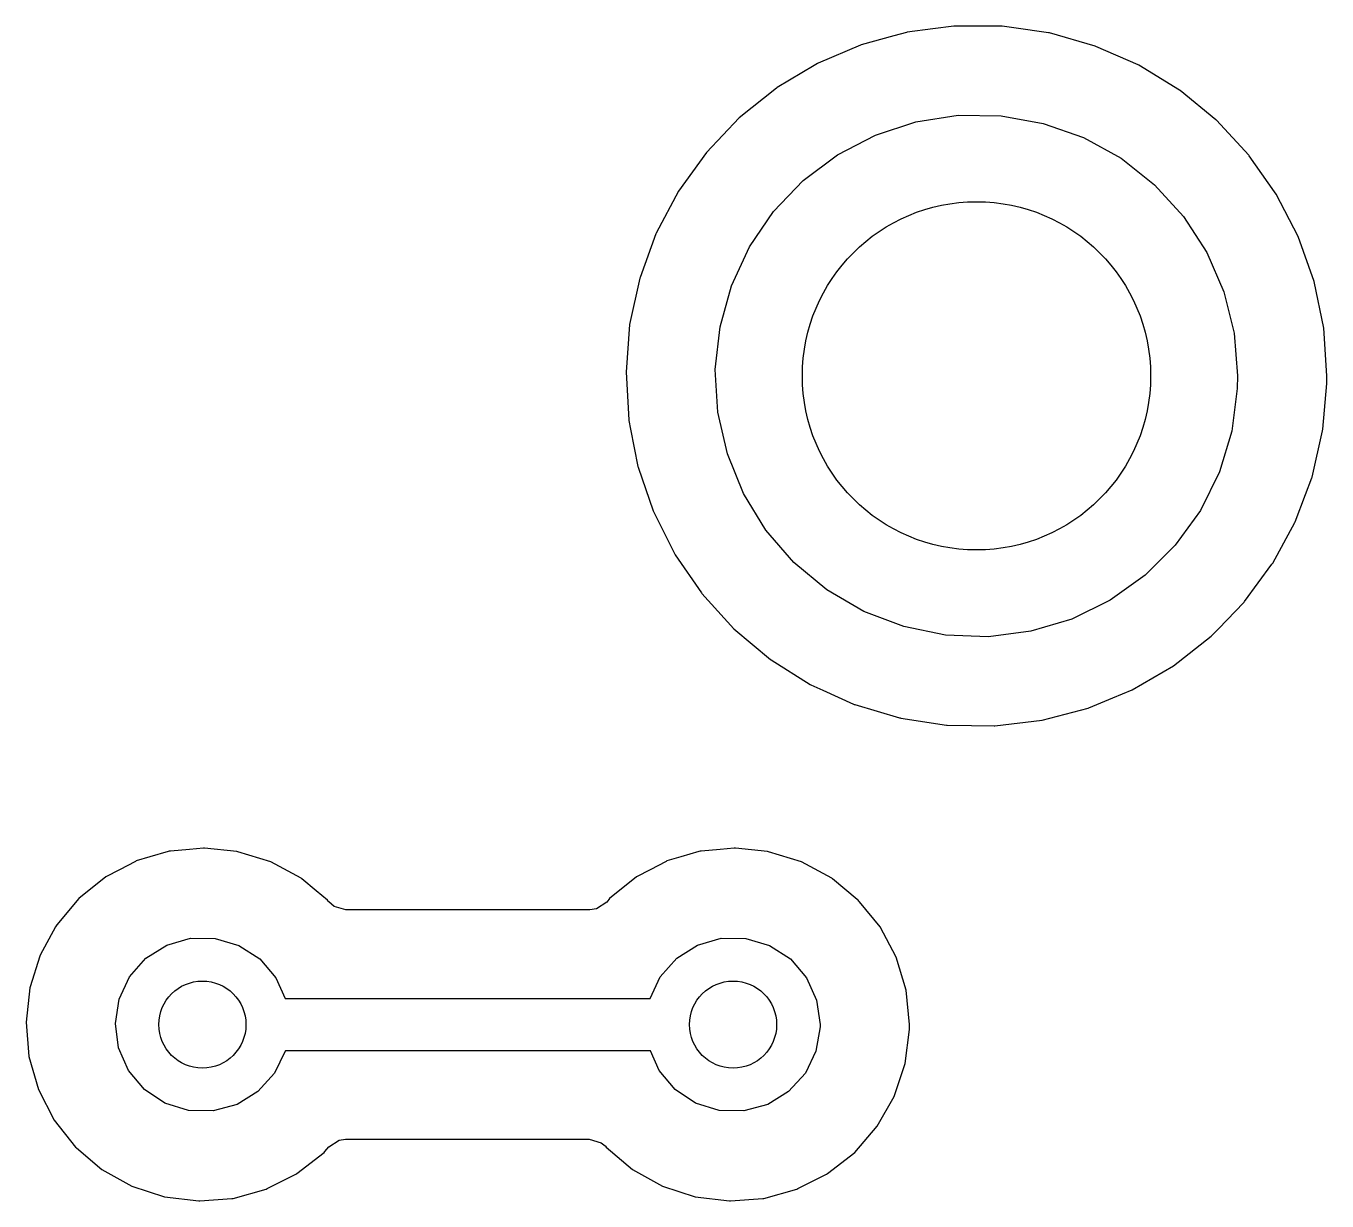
# Model space of a CAD drawing. Extents: x 123.2 to 169.8, y -144.8 to -46.7.
# Drawn here: x 146.31 to 153.78, y -93.98 to -87.23 of the extents above; entities that cross this region are included whole.
import ezdxf

# ---------------------------------------------------------------- set-up
doc = ezdxf.new("R2010")
doc.units = 0
doc.layers.add('BLACK', color=7, linetype='CONTINUOUS')

msp = doc.modelspace()

# ---------------------------------------------------------------- linework, layer by layer
at = {"layer": 'BLACK', "linetype": 'CONTINUOUS'}
for p, q in [((151.364, -87.2657), (151.291, -87.2856)), ((151.368, -87.2645), (151.364, -87.2657)), ((151.364, -87.2657), (151.364, -87.2657)), ((151.516, -87.245), (151.368, -87.2645)), ((151.635, -87.2293), (151.516, -87.245)), ((151.64, -87.2288), (151.635, -87.2293)), ((151.635, -87.2293), (151.635, -87.2293)), ((151.644, -87.2288), (151.64, -87.2288)), ((151.77, -87.2295), (151.644, -87.2288)), ((151.644, -87.2288), (151.644, -87.2288)), ((151.913, -87.2302), (151.77, -87.2295)), ((151.98, -87.2397), (151.913, -87.2302)), ((152.18, -87.2682), (151.98, -87.2397)), ((152.185, -87.2688), (152.18, -87.2682)), ((152.18, -87.2682), (152.18, -87.2682)), ((152.448, -87.3438), (152.185, -87.2688)), ((151.1, -87.3385), (150.856, -87.4425)), ((151.104, -87.3368), (151.1, -87.3385)), ((151.291, -87.2856), (151.104, -87.3368)), ((152.452, -87.3455), (152.448, -87.3438)), ((152.695, -87.4522), (152.452, -87.3455)), ((152.452, -87.3455), (152.452, -87.3455)), ((150.833, -87.4556), (150.621, -87.5827)), ((150.852, -87.4442), (150.833, -87.4556)), ((150.856, -87.4425), (150.852, -87.4442)), ((150.856, -87.4425), (150.856, -87.4425)), ((152.699, -87.4539), (152.695, -87.4522)), ((152.932, -87.597), (152.699, -87.4539)), ((150.617, -87.5849), (150.403, -87.7561)), ((150.621, -87.5827), (150.617, -87.5849)), ((150.621, -87.5827), (150.621, -87.5827)), ((152.936, -87.5997), (152.932, -87.597)), ((153.141, -87.7677), (152.936, -87.5997)), ((150.403, -87.7561), (150.215, -87.9547)), ((151.185, -87.8552), (151.418, -87.7788)), ((151.418, -87.7788), (151.661, -87.7417)), ((151.661, -87.7417), (151.907, -87.7447)), ((151.907, -87.7447), (152.149, -87.7878)), ((152.149, -87.7878), (152.381, -87.8698)), ((153.144, -87.7704), (153.141, -87.7677)), ((153.141, -87.7677), (153.141, -87.7677)), ((153.331, -87.9711), (153.144, -87.7704)), ((150.967, -87.9687), (151.185, -87.8552)), ((152.381, -87.8698), (152.596, -87.9886)), ((150.215, -87.9547), (150.055, -88.1771)), ((150.77, -88.1163), (150.967, -87.9687)), ((152.596, -87.9886), (152.789, -88.141)), ((153.333, -87.9746), (153.331, -87.9711)), ((153.478, -88.1809), (153.333, -87.9746)), ((150.6, -88.294), (150.77, -88.1163)), ((152.789, -88.141), (152.954, -88.3228)), ((150.055, -88.1771), (149.927, -88.4192)), ((153.488, -88.1951), (153.478, -88.1809)), ((153.614, -88.4385), (153.488, -88.1951)), ((150.462, -88.4971), (150.6, -88.294)), ((152.954, -88.3228), (153.088, -88.5292)), ((149.925, -88.4232), (149.834, -88.6723)), ((149.927, -88.4192), (149.925, -88.4232)), ((149.925, -88.4232), (149.925, -88.4232)), ((153.705, -88.6966), (153.614, -88.4385)), ((150.358, -88.7201), (150.462, -88.4971)), ((153.088, -88.5292), (153.186, -88.7546)), ((149.833, -88.6763), (149.774, -88.9439)), ((149.834, -88.6723), (149.833, -88.6763)), ((150.293, -88.9569), (150.358, -88.7201)), ((153.186, -88.7546), (153.246, -88.993)), ((153.761, -88.9648), (153.705, -88.6966)), ((149.774, -88.9439), (149.753, -89.2169)), ((150.266, -89.2014), (150.293, -88.9569)), ((153.779, -89.238), (153.761, -88.9648)), ((153.246, -88.993), (153.266, -89.238)), ((150.281, -89.4468), (150.266, -89.2014)), ((149.753, -89.2169), (149.769, -89.4903)), ((153.266, -89.238), (153.264, -89.3113)), ((153.755, -89.544), (153.779, -89.2826)), ((153.779, -89.2802), (153.779, -89.238)), ((153.779, -89.2826), (153.779, -89.2802)), ((153.779, -89.2826), (153.779, -89.2826)), ((153.264, -89.3113), (153.232, -89.555)), ((149.769, -89.4903), (149.77, -89.4945)), ((149.77, -89.4945), (149.77, -89.4945)), ((149.77, -89.4945), (149.779, -89.544)), ((150.335, -89.6866), (150.281, -89.4468)), ((149.779, -89.544), (149.821, -89.7591)), ((153.232, -89.555), (153.161, -89.7902)), ((153.693, -89.8199), (153.754, -89.5529)), ((153.754, -89.5529), (153.755, -89.544)), ((150.427, -89.9143), (150.335, -89.6866)), ((149.821, -89.7591), (149.823, -89.7631)), ((149.823, -89.7631), (149.823, -89.7631)), ((149.823, -89.7631), (149.909, -90.0141)), ((153.161, -89.7902), (153.052, -90.0106)), ((153.656, -89.919), (153.692, -89.8239)), ((153.692, -89.8239), (153.693, -89.8199)), ((153.692, -89.8239), (153.692, -89.8239)), ((150.556, -90.1239), (150.427, -89.9143)), ((153.596, -90.0761), (153.656, -89.919)), ((149.909, -90.0141), (149.91, -90.0181)), ((149.91, -90.0181), (150.033, -90.2628)), ((153.052, -90.0106), (152.908, -90.2102)), ((153.468, -90.313), (153.594, -90.0798)), ((153.594, -90.0798), (153.596, -90.0761)), ((153.594, -90.0798), (153.594, -90.0798)), ((150.717, -90.3097), (150.556, -90.1239)), ((152.908, -90.2102), (152.734, -90.3837)), ((150.033, -90.2628), (150.036, -90.2663)), ((150.036, -90.2663), (150.036, -90.2663)), ((150.036, -90.2663), (150.186, -90.485)), ((150.906, -90.4667), (150.717, -90.3097)), ((153.306, -90.534), (153.463, -90.3202)), ((153.463, -90.3202), (153.466, -90.3167)), ((153.466, -90.3167), (153.468, -90.313)), ((152.734, -90.3837), (152.534, -90.5264)), ((150.186, -90.485), (150.188, -90.4885)), ((151.118, -90.5907), (150.906, -90.4667)), ((150.188, -90.4885), (150.373, -90.691)), ((152.534, -90.5264), (152.313, -90.6346)), ((153.155, -90.691), (153.301, -90.5405)), ((153.301, -90.5405), (153.304, -90.5374)), ((153.304, -90.5374), (153.306, -90.534)), ((153.306, -90.534), (153.306, -90.534)), ((151.348, -90.6784), (151.118, -90.5907)), ((152.313, -90.6346), (152.078, -90.7052)), ((150.373, -90.691), (150.583, -90.8667)), ((151.588, -90.7274), (151.348, -90.6784)), ((152.078, -90.7052), (151.834, -90.7365)), ((153.113, -90.7341), (153.155, -90.691)), ((151.834, -90.7365), (151.588, -90.7274)), ((152.898, -90.9031), (153.113, -90.7341)), ((150.583, -90.8667), (150.586, -90.869)), ((150.586, -90.869), (150.811, -91.01)), ((152.661, -91.0412), (152.898, -90.9031)), ((150.811, -91.01), (150.811, -91.01)), ((150.811, -91.01), (150.815, -91.0122)), ((150.815, -91.0122), (150.883, -91.0429)), ((150.883, -91.0429), (151.06, -91.1232)), ((152.549, -91.0876), (152.661, -91.0412)), ((151.06, -91.1232), (151.06, -91.1232)), ((151.06, -91.1232), (151.064, -91.1249)), ((151.064, -91.1249), (151.068, -91.1261)), ((151.068, -91.1261), (151.068, -91.1261)), ((151.068, -91.1261), (151.323, -91.2015)), ((152.143, -91.2155), (152.408, -91.146)), ((152.408, -91.146), (152.412, -91.1444)), ((152.412, -91.1444), (152.549, -91.0876)), ((152.412, -91.1444), (152.412, -91.1444)), ((151.323, -91.2015), (151.323, -91.2015)), ((151.323, -91.2015), (151.327, -91.2027)), ((151.327, -91.2027), (151.331, -91.2034)), ((151.331, -91.2034), (151.331, -91.2034)), ((151.331, -91.2034), (151.593, -91.2435)), ((151.871, -91.2484), (152.143, -91.2155)), ((151.593, -91.2435), (151.593, -91.2435)), ((151.593, -91.2435), (151.598, -91.2441)), ((151.598, -91.2441), (151.737, -91.2463)), ((151.737, -91.2463), (151.867, -91.2484)), ((151.867, -91.2484), (151.867, -91.2484)), ((151.867, -91.2484), (151.871, -91.2484)), ((147.124, -91.9703), (147.019, -92.0012)), ((147.13, -91.9686), (147.124, -91.9703)), ((147.124, -91.9703), (147.124, -91.9703)), ((147.136, -91.968), (147.13, -91.9686)), ((147.245, -91.9582), (147.136, -91.968)), ((147.136, -91.968), (147.136, -91.968)), ((147.327, -91.9506), (147.245, -91.9582)), ((147.333, -91.9513), (147.327, -91.9506)), ((147.518, -91.9707), (147.333, -91.9513)), ((147.333, -91.9513), (147.333, -91.9513)), ((147.524, -91.9713), (147.518, -91.9707)), ((147.518, -91.9707), (147.518, -91.9707)), ((147.713, -92.0298), (147.524, -91.9713)), ((150.172, -91.9703), (150.067, -92.0012)), ((150.178, -91.9686), (150.172, -91.9703)), ((150.172, -91.9703), (150.172, -91.9703)), ((150.184, -91.968), (150.178, -91.9686)), ((150.293, -91.9582), (150.184, -91.968)), ((150.184, -91.968), (150.184, -91.968)), ((150.375, -91.9506), (150.293, -91.9582)), ((150.381, -91.9513), (150.375, -91.9506)), ((150.566, -91.9707), (150.381, -91.9513)), ((150.381, -91.9513), (150.381, -91.9513)), ((150.572, -91.9713), (150.566, -91.9707)), ((150.566, -91.9707), (150.566, -91.9707)), ((150.761, -92.0298), (150.572, -91.9713)), ((146.935, -92.0273), (146.844, -92.0747)), ((146.94, -92.0244), (146.935, -92.0273)), ((146.935, -92.0273), (146.935, -92.0273)), ((147.019, -92.0012), (146.94, -92.0244)), ((147.887, -92.1239), (147.713, -92.0298)), ((149.983, -92.0273), (149.892, -92.0747)), ((149.988, -92.0244), (149.983, -92.0273)), ((149.983, -92.0273), (149.983, -92.0273)), ((150.067, -92.0012), (149.988, -92.0244)), ((150.935, -92.1239), (150.761, -92.0298)), ((146.765, -92.116), (146.611, -92.24)), ((146.844, -92.0747), (146.765, -92.116)), ((147.891, -92.1278), (147.887, -92.1239)), ((147.973, -92.1954), (147.891, -92.1278)), ((147.891, -92.1278), (147.891, -92.1278)), ((149.813, -92.116), (149.659, -92.24)), ((149.892, -92.0747), (149.813, -92.116)), ((150.939, -92.1278), (150.935, -92.1239)), ((151.081, -92.2447), (150.939, -92.1278)), ((150.939, -92.1278), (150.939, -92.1278)), ((148.039, -92.2499), (147.973, -92.1954)), ((146.611, -92.24), (146.484, -92.3915)), ((148.043, -92.2547), (148.039, -92.2499)), ((148.047, -92.2591), (148.043, -92.2547)), ((148.043, -92.2547), (148.043, -92.2547)), ((148.076, -92.2855), (148.047, -92.2591)), ((149.642, -92.2605), (149.583, -92.2998)), ((149.655, -92.2447), (149.642, -92.2605)), ((149.659, -92.24), (149.655, -92.2447)), ((151.087, -92.2499), (151.081, -92.2447)), ((151.091, -92.2547), (151.087, -92.2499)), ((151.095, -92.2591), (151.091, -92.2547)), ((151.091, -92.2547), (151.091, -92.2547)), ((151.212, -92.4032), (151.095, -92.2591)), ((148.144, -92.3055), (148.076, -92.2855)), ((149.545, -92.3055), (148.144, -92.3055)), ((149.583, -92.2998), (149.545, -92.3055)), ((146.477, -92.4032), (146.389, -92.5648)), ((146.481, -92.3969), (146.477, -92.4032)), ((146.484, -92.3915), (146.481, -92.3969)), ((146.481, -92.3969), (146.481, -92.3969)), ((151.305, -92.5778), (151.212, -92.4032)), ((147.116, -92.5076), (147.252, -92.4686)), ((147.252, -92.4686), (147.394, -92.4695)), ((147.394, -92.4695), (147.53, -92.5101)), ((150.164, -92.5076), (150.3, -92.4686)), ((150.3, -92.4686), (150.442, -92.4695)), ((150.442, -92.4695), (150.578, -92.5101)), ((146.387, -92.5707), (146.331, -92.7474)), ((146.389, -92.5648), (146.387, -92.5707)), ((146.387, -92.5707), (146.387, -92.5707)), ((146.996, -92.5832), (147.116, -92.5076)), ((147.53, -92.5101), (147.649, -92.5872)), ((150.044, -92.5832), (150.164, -92.5076)), ((150.578, -92.5101), (150.697, -92.5872)), ((151.362, -92.7672), (151.305, -92.5778)), ((146.902, -92.6895), (146.996, -92.5832)), ((147.649, -92.5872), (147.741, -92.6946)), ((149.95, -92.6895), (150.044, -92.5832)), ((150.697, -92.5872), (150.789, -92.6946)), ((146.842, -92.8178), (146.902, -92.6895)), ((147.741, -92.6946), (147.796, -92.814)), ((149.892, -92.814), (149.95, -92.6895)), ((150.789, -92.6946), (150.848, -92.8237)), ((146.329, -92.7533), (146.307, -92.9499)), ((146.331, -92.7474), (146.329, -92.7533)), ((151.381, -92.964), (151.362, -92.7672)), ((146.82, -92.9579), (146.842, -92.8178)), ((147.796, -92.814), (149.892, -92.814)), ((150.848, -92.8237), (150.868, -92.964)), ((146.307, -92.9499), (146.323, -93.1469)), ((146.838, -93.0985), (146.82, -92.9579)), ((150.868, -92.9762), (150.844, -93.116)), ((150.868, -92.964), (150.868, -92.9762)), ((151.356, -93.1885), (151.381, -92.9923)), ((151.381, -92.9923), (151.381, -92.964)), ((146.896, -93.2282), (146.838, -93.0985)), ((146.323, -93.1469), (146.378, -93.337)), ((147.796, -93.116), (147.735, -93.2436)), ((147.797, -93.114), (147.796, -93.116)), ((149.893, -93.114), (147.797, -93.114)), ((149.944, -93.2282), (149.893, -93.114)), ((150.844, -93.116), (150.783, -93.2436)), ((146.987, -93.3367), (146.896, -93.2282)), ((147.735, -93.2436), (147.639, -93.3487)), ((150.035, -93.3367), (149.944, -93.2282)), ((150.783, -93.2436), (150.687, -93.3487)), ((151.294, -93.3762), (151.356, -93.1885)), ((146.378, -93.337), (146.468, -93.513)), ((147.105, -93.4153), (146.987, -93.3367)), ((147.639, -93.3487), (147.519, -93.4229)), ((150.153, -93.4153), (150.035, -93.3367)), ((150.687, -93.3487), (150.567, -93.4229)), ((151.196, -93.5481), (151.294, -93.3762)), ((147.24, -93.4576), (147.105, -93.4153)), ((147.382, -93.4602), (147.24, -93.4576)), ((147.519, -93.4229), (147.382, -93.4602)), ((150.288, -93.4576), (150.153, -93.4153)), ((150.43, -93.4602), (150.288, -93.4576)), ((150.567, -93.4229), (150.43, -93.4602)), ((146.468, -93.513), (146.591, -93.668)), ((151.067, -93.6979), (151.196, -93.5481)), ((148.106, -93.6277), (148.142, -93.6225)), ((148.142, -93.6225), (149.542, -93.6225)), ((149.542, -93.6225), (149.611, -93.6425)), ((146.591, -93.668), (146.596, -93.6719)), ((146.596, -93.6719), (146.596, -93.6719)), ((146.596, -93.6719), (146.596, -93.6722)), ((146.596, -93.6722), (146.742, -93.7961)), ((147.863, -93.8196), (148.019, -93.6979)), ((148.019, -93.6979), (148.023, -93.6932)), ((148.023, -93.6932), (148.046, -93.6662)), ((148.046, -93.6662), (148.106, -93.6277)), ((149.611, -93.6425), (149.633, -93.661)), ((149.633, -93.661), (149.635, -93.6631)), ((149.635, -93.6631), (149.639, -93.668)), ((149.639, -93.668), (149.79, -93.7961)), ((150.911, -93.8196), (151.067, -93.6979)), ((146.742, -93.7961), (146.914, -93.8926)), ((147.692, -93.906), (147.857, -93.8224)), ((147.857, -93.8224), (147.863, -93.8196)), ((147.857, -93.8224), (147.857, -93.8224)), ((149.79, -93.7961), (149.962, -93.8926)), ((150.74, -93.906), (150.905, -93.8224)), ((150.905, -93.8224), (150.911, -93.8196)), ((150.905, -93.8224), (150.905, -93.8224)), ((146.914, -93.8926), (147.102, -93.9537)), ((147.496, -93.962), (147.686, -93.9088)), ((147.686, -93.9088), (147.692, -93.906)), ((147.692, -93.906), (147.692, -93.906)), ((149.962, -93.8926), (150.15, -93.9537)), ((150.544, -93.962), (150.734, -93.9088)), ((150.734, -93.9088), (150.74, -93.906)), ((150.74, -93.906), (150.74, -93.906)), ((147.102, -93.9537), (147.299, -93.9772)), ((147.299, -93.9772), (147.305, -93.9767)), ((147.305, -93.9767), (147.49, -93.9625)), ((147.305, -93.9767), (147.305, -93.9767)), ((147.49, -93.9625), (147.496, -93.962)), ((147.49, -93.9625), (147.49, -93.9625)), ((150.15, -93.9537), (150.347, -93.9772)), ((150.347, -93.9772), (150.353, -93.9767)), ((150.353, -93.9767), (150.538, -93.9625)), ((150.353, -93.9767), (150.353, -93.9767)), ((150.538, -93.9625), (150.544, -93.962)), ((150.538, -93.9625), (150.538, -93.9625))]:
    msp.add_line(p, q, dxfattribs=at)
at = {"layer": 'BLACK'}
for centre, radius in [((151.766, -89.238), 1), ((147.32, -92.964), 0.25), ((150.368, -92.964), 0.25)]:
    msp.add_circle(centre, radius, dxfattribs=at)

doc.saveas('drawing.dxf')
